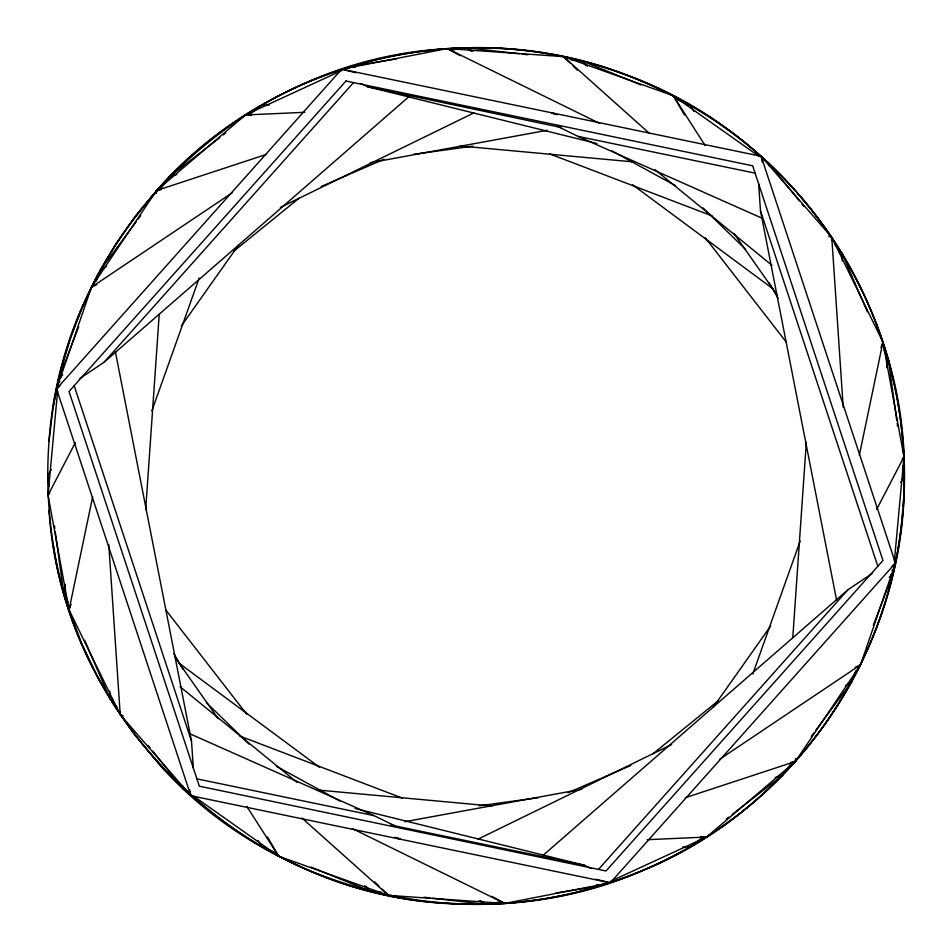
<?xml version="1.0" encoding="UTF-8"?>
<svg xmlns="http://www.w3.org/2000/svg" width="952" height="952" viewBox="0 0 952 952"><rect width="100%" height="100%" fill="white"/><g stroke="black" fill="none" stroke-linecap="round" stroke-linejoin="round"><path stroke-width="1.43" d="M117.334 707.622L109.885 698.459L109.956 695.495M842.044 256.505L842.115 253.541L834.666 244.378M49.028 441.085C45.577 487.138 49.266 533.608 60.047 578.518L69.651 611.66L81.884 643.921L97.925 677.467L113.919 704.968L133.518 733.361L158.032 763.087C274.39 895.392 475.691 941.373 637.923 872.615C796.217 810.212 906.459 646.146 904.4 476C906.625 302.141 791.255 135.017 627.915 75.434C467.42 12.269 272.034 59.488 158.032 188.912L135.684 215.783L115.609 244.39L97.925 274.533L82.764 306.02L70.222 338.638L60.369 372.172L53.288 406.397L49.028 441.085C63.034 231.098 246.473 53.717 457.091 48.314M120.44 711.691L120.226 714.654L190.84 795.705L610.292 882.813L895.451 563.108L761.16 156.295L341.708 69.187L56.549 388.892L190.84 795.705L189.698 789.874M156.378 193.482L156.58 190.519L245.39 114.966L341.887 70.484M145.68 509.665L159.246 314.077M792.754 637.923L806.32 442.335M795.622 758.518L795.42 761.481L706.61 837.034L610.113 881.516M831.56 240.309L831.774 237.345L761.16 156.295L762.302 162.126M902.615 510.891C895.737 601.866 858.145 690.295 797.609 758.53M902.972 506.535L904.043 493.469L904.043 458.531L902.972 445.465M57.62 390.855L48.028 495.207L69.056 609.887L120.226 714.654L122.879 715.952M58.024 386.441L58.703 379.098L78.707 326.703M893.976 565.559L893.297 572.902L873.293 625.297M894.38 561.144L903.972 456.793L882.944 342.113L831.774 237.345L829.097 236.036M53.145 407.277C71.459 293.502 137.695 188.758 232.645 123.439C317.956 64.534 424.723 38.211 527.634 50.718C642.064 64.438 749.391 126.402 818.482 218.639C880.767 301.51 911.361 407.135 903.008 510.474C893.904 625.357 836.32 735.087 746.939 807.843C666.638 873.412 562.334 908.244 458.745 904.055C247.306 898.724 62.832 721.533 48.992 510.474L49.028 510.915M92.677 496.694L69.056 609.887L71.055 604.294M155.973 193.423L156.58 190.519L266.417 154.391M796.027 758.577L795.42 761.481L685.202 797.74M859.323 455.306L882.944 342.113L880.945 347.706M68.163 602.342L63.463 591.513L65.295 584.35M886.705 367.65L888.537 360.487L883.837 349.658M65.581 593.584L63.463 591.513L65.188 585.825M886.812 366.175L888.537 360.487L886.407 358.416M151.832 410.966L199.194 278.043M752.806 673.957L800.168 541.034M96.081 281.197L100.281 270.166L136.314 221.554M855.919 670.803L851.719 681.834L815.686 730.446M75.351 442.573L48.028 495.207L49.742 492.779M876.649 509.427L903.972 456.793L902.258 459.221M51.289 469.598L47.6 476L49.004 486.234M900.711 482.402L904.4 476L902.996 465.766M181.368 325.965L238.809 244.7M713.191 707.3L770.632 626.035M138.064 219.174L140.706 215.628M160.912 188.353L169.694 176.489L219.829 137.576M791.088 763.647L782.306 775.511L732.171 814.424M811.294 736.372L813.936 732.826M79.325 378.848L104.077 362.248L353.525 82.598M598.475 869.402L847.923 589.752L872.675 573.152M795.658 760.684C720.355 846.53 608.959 899.247 494.921 903.745M62.749 374.767L58.703 379.098L59.559 381.919M349.253 68.33L351.276 66.164L396.448 58.917M555.552 893.083L600.724 885.836L602.747 883.67M889.251 577.233L893.297 572.902L892.429 570.058M59.905 385.965L56.549 388.892L91.44 287.218L156.58 190.519L160.959 189.722M104.077 362.248L408.92 96.676M543.08 855.324L847.923 589.752M892.095 566.035L895.451 563.108L860.56 664.782L795.42 761.481L791.041 762.278M61.011 377.23L58.703 379.098L59.69 381.895M233.894 251.149L299.594 197.742M652.406 754.258L718.106 700.851M890.989 574.77L893.297 572.902L892.31 570.105M223.327 134.863L225.66 133.054M250.138 114.05L261.8 104.994L269.238 104.994M701.862 837.95L690.2 847.006L682.762 847.006M726.34 818.946L728.673 817.137M232.264 192.756L91.44 287.218L96.771 284.612M719.736 759.244L860.56 664.782L855.229 667.388M106.624 266.322L100.281 270.166L100.353 273.141M845.352 685.69L851.719 681.834L851.647 678.871M280.352 207.429L473.87 112.907M478.13 839.093L671.648 744.571M344.565 69.246L351.276 66.164L355.608 67.164M596.38 884.836L600.724 885.836L607.435 882.754M104.375 268.393L100.281 270.166L100.484 273.129M321.193 186.509L383.87 159.305M568.13 792.695L630.807 765.491M847.625 683.607L851.719 681.834L851.516 678.871M176.858 174.49L169.694 176.489L172.645 176.084M775.166 777.51L782.306 775.511L779.355 775.916M370.245 162.744L547.019 130.329M404.981 821.671L581.755 789.256M453.283 49.813L466.397 47.707L519.185 53.752M498.717 902.187L485.603 904.293L432.815 898.248M413.822 154.272L472.68 146.191M479.32 805.808L538.178 797.728M461.446 48.04L486.186 48.076M304.83 112.3L245.39 114.966L251.292 115.513M647.17 839.7L706.61 837.034L700.708 836.487M486.186 903.924L461.446 903.96M687.225 104.994L690.2 104.994L693.913 111.432M258.099 840.592L261.8 847.006L264.775 847.006M494.921 48.254C608.959 52.753 720.355 105.47 795.658 191.316M457.091 903.686C260.039 898.866 82.158 740.37 53.288 545.603L53.145 544.722M460.102 145.965L633.151 161.876M318.849 790.124L491.898 806.035M522.112 54.097L527.979 54.764M570.498 59.631L582.231 60.976L641.005 84.942M381.502 892.369L369.769 891.024L310.995 867.058M424.021 897.236L429.887 897.903M360.975 83.49L367.615 86.751L561.204 127.52M561.144 127.508L556.991 126.081L577.935 136.362L755.103 173.145M196.897 778.855L374.065 815.638L395.009 825.919L584.385 865.249L591.025 868.51M356.096 72.757L341.708 69.187L447.214 48.564L563.524 56.632L673.35 95.771L758.923 156.247M367.615 86.751L596.892 143.502M355.108 808.498L584.385 865.249M595.904 879.243L610.292 882.813L504.786 903.436L388.475 895.368L278.65 856.229L193.077 795.753M557.027 114.668L551.434 112.741L554.147 113.954M390.796 824.48L395.009 825.919L390.855 824.491M394.973 837.332L400.566 839.259L397.853 838.046M351.276 66.164L354.049 67.223M549.673 153.903L712.037 215.878M239.963 736.122L402.327 798.097M597.951 884.777L600.724 885.836M677.895 99.984L690.2 104.994M261.8 847.006L274.105 852.016M829.061 236.144L831.774 237.345L843.222 407.432M577.935 136.362L761.814 218.091M190.186 733.909L374.065 815.638M122.939 715.856L120.226 714.654L108.778 544.568M599.712 123.427L447.214 48.564L460.232 55.68M352.288 828.573L504.786 903.436L491.767 896.32M611.969 150.94L675.634 185.723M276.366 766.277L340.031 801.06M472.918 51.277L466.397 47.707L471.169 51.241M839.497 252.113L842.115 253.541L867.379 311.756M84.621 640.244L109.885 698.459L112.503 699.887M479.082 900.723L485.603 904.293L480.831 900.759M762.54 158.805L768.573 163.066L799.287 200.86M189.46 793.194L183.427 788.934L152.713 751.14M632.604 184.807L773.429 289.158M178.571 662.842L319.396 767.193M655.012 169.67L771.965 265.334M180.035 686.666L296.988 782.33M649.431 133.423L563.524 56.632L569.891 62.856M301.962 818.042L388.475 895.368L382.109 889.144M573.08 65.962L577.328 70.103M703.052 207.917L745.452 249.269M206.548 702.731L248.948 744.083M374.672 881.897L378.92 886.038M587.551 66.176L582.231 60.976L585.873 65.664M364.473 885.836L369.769 891.024L366.127 886.336M797.609 193.47C858.145 261.705 895.737 350.134 902.615 441.109M802.084 204.287L803.94 206.584M148.06 745.416L149.916 747.713M705.313 237.821L786.376 342.244M165.624 609.756L246.687 714.178M733.849 233.288L777.415 295.346M174.585 656.654L218.151 718.712M705.158 145.561L673.35 95.771L684.5 115.025M246.842 806.439L278.65 856.229L267.5 836.975M769.156 282.911L778.058 298.285M173.942 653.715L182.844 669.089M758.673 183.962L760.481 210.785L877.827 566.285M74.173 385.715L191.519 741.215L193.327 768.038M769.43 165.91L768.573 163.066L769.311 165.934M182.57 786.09L183.427 788.934L182.689 786.066M760.481 210.785L836.618 600.272M115.382 351.728L191.519 741.215M888.537 360.487L896.772 420.439M897.165 423.366L897.569 426.282M54.431 525.718L54.835 528.634M55.228 531.561L63.463 591.513M842.115 253.541L842.282 260.967M109.73 691.081L109.885 698.459M345.957 81.015L69.032 391.486L199.325 786.185L606.043 870.985L882.968 560.514L752.675 165.815L345.957 81.015"/></g></svg>
